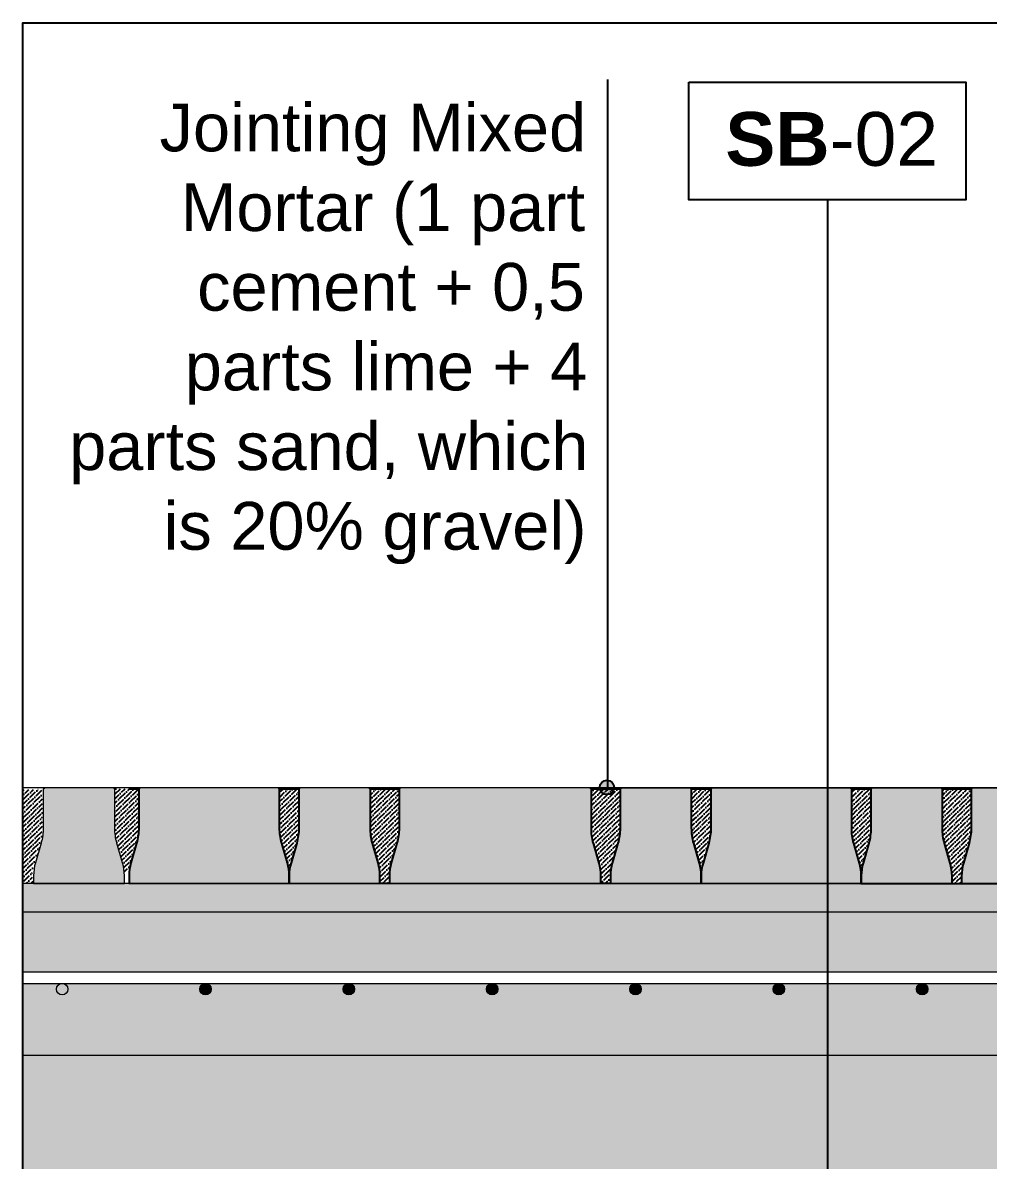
# Model space of a CAD drawing. Header units: metres. Extents: x -325 to 301, y -147 to 149.
# Drawn here: x 211.549 to 212.559, y 130.662 to 131.852 of the extents above; entities that cross this region are included whole.
import ezdxf

# ---------------------------------------------------------------- set-up
doc = ezdxf.new("R2010")
doc.units = ezdxf.units.M
doc.layers.add('-aux', color=50, linetype='Continuous', plot=False)
doc.layers.add('0-TX-1_25', color=7, linetype='Continuous', true_color=0x3f4f7f)
doc.layers.add('EIT_3 TR sorra', color=7, linetype='Continuous', true_color=0xd8ceb0)
doc.layers.add('03-TR-Paviment_05_Open Joint Precast Pavements', color=7, linetype='Continuous', lineweight=5, true_color=0xb3b3b3)
doc.layers.add('3-TR tot_u', color=7, linetype='Continuous', lineweight=5, true_color=0x787878)
for name, color, linetype, lineweight in [('1-CM', 7, 'Continuous', 0), ('2-L-secció', 1, 'Continuous', 0), ('2-metall', 5, 'Continuous', 0), ('3-TR Tot-u', 37, 'Continuous', 0)]:
    doc.layers.add(name, color=color, linetype=linetype, lineweight=lineweight)
doc.layers.add('A-KEYPLAN_HATCH', color=7, linetype='Continuous')
doc.layers.add('A_TEXT_2', color=7, linetype='Continuous')
doc.styles.get("Standard").update_dxf_attribs({"font": 'arial.ttf'})
pattern_1 = [(44.41469319198954, (182.3712716502292, 60.74340652976638), (0.001877787426372729, 0.006618133599094154), [0.00853281250000004, -0.00170656250000001, 0, -0.00170656250000001])]
pattern_2 = [(44.41469319198954, (182.9699256904321, 60.74321998083899), (0.001877787426372729, 0.006618133599094154), [0.00853281250000004, -0.00170656250000001, 0, -0.00170656250000001])]

# ---------------------------------------------------------------- blocks, each defined once
blk = doc.blocks.new('hatch keyplan 2')
at = {"layer": 'A-KEYPLAN_HATCH'}
blk.add_lwpolyline([(0, 0.005476596624248486), (0.012874798693294, 0.005476596623793739), (0.012874798693294, -2.273736754432321e-13), (0, 0)], close=True, dxfattribs=at)
blk = doc.blocks.new('hatch keyplan')
at = {"layer": 'A-KEYPLAN_HATCH'}
blk.add_blockref('hatch keyplan 2', (1.430579833341536, 0.8521467901477053), dxfattribs=at)
blk = doc.blocks.new('SB-02')
at = {"layer": 'A-KEYPLAN_HATCH'}
blk.add_blockref('hatch keyplan', (-1.430579833341138, -0.8521467901475916), dxfattribs=at)
at = {"layer": 'A_TEXT_2', "insert": (-0.0007977306930945227, 0.004083503112326525), "char_height": 0.0025, "attachment_point": 1}
blk.add_mtext_dynamic_manual_height_columns('\\pi0.00249;{\\fArial|b1|i0|c0|p34;SB}-02', width=0.01456192034901793, gutter_width=0.015, heights=[0], dxfattribs=at)
blk = doc.blocks.new('POINT')
at = {"layer": '0-TX-1_25'}
h = blk.add_hatch(dxfattribs=at)
h.set_pattern_fill('ANGLE', color=256)
h.set_pattern_definition([(0, (-83.74681484067048, -12.72584030761209), (0, 6.985), [5.08, -1.905]), (90, (-83.74681484067048, -12.72584030761209), (-6.985, 4.277078946022131e-16), [5.08, -1.905])])
edge = h.paths.add_edge_path()
edge.add_arc((0, 0), 0.0075, 0, 360)
h = blk.add_hatch(color=256, dxfattribs=at)
h.dxf.hatch_style = 1
edge = h.paths.add_edge_path()
edge.add_arc((0, 0), 0.0075, 0, 360)
blk.add_circle((0, 0), 0.0075, dxfattribs=at)
blk = doc.blocks.new('*U2871')
at = {"layer": '2-metall'}
blk.add_circle((0.04118387217926056, -0.005986702844268166), 0.006, dxfattribs=at)
blk = doc.blocks.new('*U2872')
at = {"layer": '2-metall', "color": 0, "linetype": 'ByBlock', "lineweight": -2, "transparency": 16777216}
for p in [(211.5491180192387, 130.8466062130468), (211.6991180192387, 130.8466062130468), (211.8491180192387, 130.8466062130468), (211.9991180192387, 130.8466062130468), (212.1491180192387, 130.8466062130468), (212.2991180192387, 130.8466062130468), (212.4491180192387, 130.8466062130468)]:
    blk.add_blockref('*U2871', p, dxfattribs=at)

msp = doc.modelspace()

# ---------------------------------------------------------------- hatches: boundary and pattern name
at = {"layer": '03-TR-Paviment_05_Open Joint Precast Pavements'}
h = msp.add_hatch(color=256, dxfattribs=at)
h.dxf.hatch_style = 1
edge = h.paths.add_edge_path()
edge.add_line((211.6553626250965, 130.9511457852531), (211.6553651783398, 130.9593415642342))
edge.add_arc((211.6069476200008, 130.9593566488892), 0.04841756068889153, 359.9821493056157, 375.981168431997)
edge.add_line((211.6534939503535, 130.9726870394971), (211.6475537727472, 130.9934286269608))
edge.add_arc((211.7024898472264, 131.0091617487575), 0.05714458330114294, 179.9821441981121, 195.9811633243898, ccw=False)
edge.add_line((211.6453452667002, 131.00917955744), (211.6453580792549, 131.0503048317183))
edge.add_line((211.6453580792549, 131.0503048317183), (211.6445608747187, 131.0503050816618))
edge.add_line((211.6445608747187, 131.0503050816618), (211.6445611383668, 131.0511491564435))
edge.add_line((211.6445611383668, 131.0511491564435), (211.5712633470217, 131.0511719947592))
edge.add_line((211.5712633470217, 131.0511719947592), (211.5712630842294, 131.0503279180789))
edge.add_line((211.5712630842294, 131.0503279180789), (211.5704658788374, 131.050328169921))
edge.add_line((211.5704658788374, 131.050328169921), (211.5704530649056, 131.0092028961641))
edge.add_arc((211.5133084688497, 131.0092207012462), 0.05714459882975486, 343.9831286865562, 359.98214781283787, ccw=False)
edge.add_line((211.5682347423594, 130.9934533408534), (211.5622816409422, 130.972715456444))
edge.add_arc((211.6088196520975, 130.9593560663642), 0.04841755658435486, 163.9831303516005, 179.9821494779868)
edge.add_line((211.5604020978629, 130.9593711508722), (211.5603995437639, 130.9511753737896))
edge.add_line((211.5603995437639, 130.9511753737896), (211.6553626250965, 130.9511457852531))
h = msp.add_hatch(color=256, dxfattribs=at)
h.dxf.hatch_style = 1
edge = h.paths.add_edge_path()
edge.add_line((211.8278537780298, 130.9510920406465), (211.8278563316916, 130.9592878184457))
edge.add_arc((211.779438768489, 130.9593029090861), 0.04841756555430779, 359.9821422244315, 375.981161350826)
edge.add_line((211.8259851051666, 130.972633295281), (211.8200449279694, 130.9933748813302))
edge.add_arc((211.8749810104404, 131.0091080072867), 0.0571445921292458, 179.982146001647, 195.9811651279327, ccw=False)
edge.add_line((211.8178364210855, 131.0091258141731), (211.817849233556, 131.0502510863577))
edge.add_line((211.817849233556, 131.0502510863577), (211.8170520275865, 131.0502513354268))
edge.add_line((211.8170520275865, 131.0502513354268), (211.8170522922025, 131.0510954111016))
edge.add_line((211.8170522922025, 131.0510954111016), (211.6712264271465, 131.0511408492239))
edge.add_line((211.6712264271465, 131.0511408492239), (211.6712261661405, 131.0502967706077))
edge.add_line((211.6712261661405, 131.0502967706077), (211.6704289593901, 131.0502970234365))
edge.add_line((211.6704289593901, 131.0502970234365), (211.6704161472633, 131.0091717482089))
edge.add_arc((211.6132715618624, 131.0091895560354), 0.05714458817556748, 343.9831259315695, 359.982145057848, ccw=False)
edge.add_line((211.6681978243734, 130.9934221959412), (211.6622447228813, 130.9726843096707))
edge.add_arc((211.7087827243847, 130.9593249179444), 0.04841754776142099, 163.983125327289, 179.9821444536792)
edge.add_line((211.6603651789744, 130.9593400066954), (211.6603626243821, 130.9511442289336))
edge.add_line((211.6603626243821, 130.9511442289336), (211.8278537780298, 130.9510920406465))
h = msp.add_hatch(color=256, dxfattribs=at)
h.dxf.hatch_style = 1
edge = h.paths.add_edge_path()
edge.add_line((211.9228168595096, 130.9510624441814), (211.9228194127529, 130.9592582231626))
edge.add_arc((211.874401854414, 130.9592733078177), 0.04841756068874946, 359.9821493054811, 375.9811684318723)
edge.add_line((211.9209481847666, 130.9726036984254), (211.9150080071603, 130.9933452858892))
edge.add_arc((211.9699440816395, 131.0090784076859), 0.05714458330111562, 179.982144198112, 195.9811633243977, ccw=False)
edge.add_line((211.9127995011134, 131.0090962163683), (211.912812313668, 131.0502214906467))
edge.add_line((211.912812313668, 131.0502214906467), (211.9120151091318, 131.0502217405902))
edge.add_line((211.9120151091318, 131.0502217405902), (211.9120153727799, 131.0510658153719))
edge.add_line((211.9120153727799, 131.0510658153719), (211.8387175814348, 131.0510886536875))
edge.add_line((211.8387175814348, 131.0510886536875), (211.8387173186425, 131.0502445770072))
edge.add_line((211.8387173186425, 131.0502445770072), (211.8379201132505, 131.0502448288493))
edge.add_line((211.8379201132505, 131.0502448288493), (211.8379072993187, 131.0091195550924))
edge.add_arc((211.7807627032627, 131.0091373601746), 0.057144598829897, 343.9831286864781, 359.9821478127524, ccw=False)
edge.add_line((211.8356889767725, 130.9933699997817), (211.8297358753553, 130.9726321153723))
edge.add_arc((211.8762738865106, 130.9592727252925), 0.04841755658435486, 163.9831303516005, 179.9821494779868)
edge.add_line((211.827856332276, 130.9592878098005), (211.827853778177, 130.9510920327179))
edge.add_line((211.827853778177, 130.9510920327179), (211.9228168595096, 130.9510624441814))
h = msp.add_hatch(color=256, dxfattribs=at)
h.dxf.hatch_style = 1
edge = h.paths.add_edge_path()
edge.add_line((212.1540535866548, 130.9509903838986), (212.1540561422338, 130.9591861630188))
edge.add_arc((212.1056385883094, 130.9592012485719), 0.0484175562745127, 359.9821482411747, 375.9811673675684)
edge.add_line((212.152184914666, 130.9725316370998), (212.1462447347333, 130.9932732246571))
edge.add_arc((212.2011808157056, 131.0090063487828), 0.05714459018448236, 179.982144650628, 195.9811637769137, ccw=False)
edge.add_line((212.1440362282959, 131.0090241570161), (212.1440490426649, 131.0501494300563))
edge.add_line((212.1440490426649, 131.0501494300563), (212.143251837626, 131.050149679088))
edge.add_line((212.143251837626, 131.050149679088), (212.1432521013396, 131.0509937554982))
edge.add_line((212.1432521013396, 131.0509937554982), (211.9436806604054, 131.0510559408986))
edge.add_line((211.9436806604054, 131.0510559408986), (211.9436803993901, 131.0502118620497))
edge.add_line((211.9436803993901, 131.0502118620497), (211.9428831925649, 131.0502121130174))
edge.add_line((211.9428831925649, 131.0502121130174), (211.942870379545, 131.0090868387577))
edge.add_arc((211.8857257928115, 131.0091046430885), 0.05714458950708686, 343.98312943690286, 359.9821485631842, ccw=False)
edge.add_line((211.9406520575669, 130.9933372859874), (211.9346989547444, 130.9725994014015))
edge.add_arc((211.9812369626076, 130.9592400119202), 0.04841755325482445, 163.9831299573713, 179.9821490837537)
edge.add_line((211.9328194117027, 130.9592550967603), (211.9328168580128, 130.9510593182631))
edge.add_line((211.9328168580128, 130.9510593182631), (212.1540535866548, 130.9509903838986))
h = msp.add_hatch(color=256, dxfattribs=at)
h.dxf.hatch_style = 1
edge = h.paths.add_edge_path()
edge.add_line((212.2590166645944, 130.9509576802388), (212.259019219652, 130.959153457982))
edge.add_arc((212.2106016563004, 130.9591685384468), 0.04841756570020921, 359.9821542659918, 375.9811733923847)
edge.add_line((212.2571479903166, 130.9724989344642), (212.2512078135848, 130.9932405204947))
edge.add_arc((212.3061438930584, 131.0089736427896), 0.05714458823963696, 179.9821432996373, 195.9811624259182, ccw=False)
edge.add_line((212.248999307594, 131.0089914523697), (212.2490121209763, 131.0501167240515))
edge.add_line((212.2490121209763, 131.0501167240515), (212.2482149154814, 131.0501169733345))
edge.add_line((212.2482149154814, 131.0501169733345), (212.2482151787391, 131.0509610499961))
edge.add_line((212.2482151787391, 131.0509610499961), (212.1749173887992, 131.0509838884882))
edge.add_line((212.1749173887992, 131.0509838884882), (212.174917124611, 131.0501398118641))
edge.add_line((212.174917124611, 131.0501398118641), (212.1741199192004, 131.0501400632409))
edge.add_line((212.1741199192004, 131.0501400632409), (212.1741071070736, 131.0090147880133))
edge.add_arc((212.1169625255025, 131.0090325995846), 0.05714458434693787, 343.9831221755841, 359.98214130187034, ccw=False)
edge.add_line((212.1718887832998, 130.9932652369463), (212.165935682245, 130.9725273499591))
edge.add_arc((212.2124736867414, 130.9591679559883), 0.04841755125746953, 163.9831237516458, 179.9821428780356)
edge.add_line((212.1640561378354, 130.9591830460719), (212.1640535860348, 130.9509872681978))
edge.add_line((212.1640535860348, 130.9509872681978), (212.2590166645944, 130.9509576802388))
h = msp.add_hatch(color=256, dxfattribs=at)
h.dxf.hatch_style = 1
edge = h.paths.add_edge_path()
edge.add_line((212.4265078182328, 130.9509054917191), (212.4265103719226, 130.9591012702163))
edge.add_arc((212.3780928111891, 130.9591163604079), 0.04841756308506046, 359.9821427545574, 375.9811618809488)
edge.add_line((212.4246391453696, 130.9724467463536), (212.4186989677071, 130.9931883324215))
edge.add_arc((212.473635052009, 131.0089214568795), 0.05714459347681695, 179.9821440517398, 195.98116317802, ccw=False)
edge.add_line((212.4164904613072, 131.0089392657111), (212.416503273303, 131.0500645376817))
edge.add_line((212.416503273303, 131.0500645376817), (212.4157060677801, 131.0500647862667))
edge.add_line((212.4157060677801, 131.0500647862667), (212.4157063319496, 131.0509088624256))
edge.add_line((212.4157063319496, 131.0509088624256), (212.2698804668842, 131.0509543003153))
edge.add_line((212.2698804668842, 131.0509543003153), (212.2698802054315, 131.050110222183))
edge.add_line((212.2698802054315, 131.050110222183), (212.2690830000677, 131.050110474723))
edge.add_line((212.2690830000677, 131.050110474723), (212.2690701870197, 131.0089851997655))
edge.add_arc((212.2119256009526, 131.0090030058441), 0.0571445888412845, 343.9831276842831, 359.9821468105588, ccw=False)
edge.add_line((212.2668518645857, 130.9932356472465), (212.2608987630936, 130.972497760976))
edge.add_arc((212.3074367645971, 130.9591383692496), 0.04841754776144831, 163.9831253272982, 179.9821444536792)
edge.add_line((212.2590192191867, 130.9591534580007), (212.2590166645944, 130.9509576802388))
edge.add_line((212.2590166645944, 130.9509576802388), (212.4265078182328, 130.9509054917191))
h = msp.add_hatch(color=256, dxfattribs=at)
h.dxf.hatch_style = 1
edge = h.paths.add_edge_path()
edge.add_line((212.521470899266, 130.950875895738), (212.5214734529652, 130.9590716744678))
edge.add_arc((212.4730558960477, 130.9590867622654), 0.04841755926835901, 359.9821455861866, 375.9811647125806)
edge.add_line((212.5196022259001, 130.9724171494607), (212.513662047382, 130.9931587374271))
edge.add_arc((212.5685981225276, 131.0088918609716), 0.05714458442293398, 179.9821456988248, 195.9811648251079, ccw=False)
edge.add_line((212.5114535408791, 131.0089096681576), (212.5114663538803, 131.0500349419519))
edge.add_line((212.5114663538803, 131.0500349419519), (212.5106691498, 131.0500351916441))
edge.add_line((212.5106691498, 131.0500351916441), (212.5106694129922, 131.0508792666772))
edge.add_line((212.5106694129922, 131.0508792666772), (212.4373716211725, 131.0509021047788))
edge.add_line((212.4373716211725, 131.0509021047788), (212.4373713588454, 131.0500580280799))
edge.add_line((212.4373713588454, 131.0500580280799), (212.4365741534442, 131.0500582796893))
edge.add_line((212.4365741534442, 131.0500582796893), (212.4365613385911, 131.0089330062025))
edge.add_arc((212.3794167438659, 131.0089508063732), 0.05714459749754887, 343.9831336104306, 359.982152736715, ccw=False)
edge.add_line((212.4343430174501, 130.9931834510683), (212.4283899151117, 130.9724455669289))
edge.add_arc((212.474927926267, 130.9590861768492), 0.04841755658435486, 163.9831303516005, 179.9821494779868)
edge.add_line((212.4265103720325, 130.9591012613572), (212.42650781838, 130.9509054837906))
edge.add_line((212.42650781838, 130.9509054837906), (212.521470899266, 130.950875895738))
h = msp.add_hatch(color=256, dxfattribs=at)
h.dxf.hatch_style = 1
edge = h.paths.add_edge_path()
edge.add_line((212.7527076268671, 130.9508038352038), (212.7527101819809, 130.9589996143428))
edge.add_arc((212.7042926288794, 130.9590146997462), 0.0484175554514871, 359.9821484179844, 375.9811675443746)
edge.add_line((212.7508389544037, 130.9723450881911), (212.7448987754015, 130.993086675711))
edge.add_arc((212.7998348570402, 131.0088198015846), 0.05714459130633203, 179.9821461514546, 195.9811652777334, ccw=False)
edge.add_line((212.7426902685082, 131.0088376083213), (212.7427030828772, 131.0499628813616))
edge.add_line((212.7427030828772, 131.0499628813616), (212.7419058773917, 131.0499631308773))
edge.add_line((212.7419058773917, 131.0499631308773), (212.7419061410772, 131.0508072065896))
edge.add_line((212.7419061410772, 131.0508072065896), (212.5423347006084, 131.0508693919712))
edge.add_line((212.5423347006084, 131.0508693919712), (212.5423344391278, 131.050025313141))
edge.add_line((212.5423344391278, 131.050025313141), (212.5415372327772, 131.0500255643226))
edge.add_line((212.5415372327772, 131.0500255643226), (212.541524418836, 131.0089002903331))
edge.add_arc((212.4843798316024, 131.0089180912512), 0.05714459000624575, 343.98313285876276, 359.9821519850492, ccw=False)
edge.add_line((212.5393060977792, 130.9931507372927), (212.5333529949474, 130.9724128524741))
edge.add_arc((212.5798910028105, 130.9590534629928), 0.04841755325479713, 163.983129957362, 179.9821490837537)
edge.add_line((212.5314734519056, 130.9590685478329), (212.5314708977692, 130.9508727698197))
edge.add_line((212.5314708977692, 130.9508727698197), (212.7527076268671, 130.9508038352038))
at = {"layer": '2-metall'}
h = msp.add_hatch(color=256, dxfattribs=at)
h.dxf.hatch_style = 1
edge = h.paths.add_edge_path()
edge.add_arc((211.590301891418, 130.8406195102026), 0.006, 0, 360)
edge = h.paths.add_edge_path()
edge.add_arc((211.740301891418, 130.8406195102026), 0.006, 0, 360)
edge = h.paths.add_edge_path()
edge.add_arc((211.890301891418, 130.8406195102026), 0.006, 0, 360)
edge = h.paths.add_edge_path()
edge.add_arc((212.040301891418, 130.8406195102026), 0.006, 0, 360)
edge = h.paths.add_edge_path()
edge.add_arc((212.190301891418, 130.8406195102026), 0.006, 0, 360)
edge = h.paths.add_edge_path()
edge.add_arc((212.340301891418, 130.8406195102026), 0.006, 0, 360)
edge = h.paths.add_edge_path()
edge.add_arc((212.490301891418, 130.8406195102026), 0.006, 0, 360)
edge = h.paths.add_edge_path()
edge.add_arc((212.640301891418, 130.8406195102026), 0.006, 0, 360)
edge = h.paths.add_edge_path()
edge.add_arc((212.790301891418, 130.8406195102026), 0.006, 0, 360)
edge = h.paths.add_edge_path()
edge.add_arc((212.940301891418, 130.8406195102026), 0.006, 0, 360)
edge = h.paths.add_edge_path()
edge.add_arc((213.090301891418, 130.8406195102026), 0.006, 0, 360)
edge = h.paths.add_edge_path()
edge.add_arc((213.240301891418, 130.8406195102026), 0.006, 0, 360)
edge = h.paths.add_edge_path()
edge.add_arc((213.390301891418, 130.8406195102026), 0.006, 0, 360)
edge = h.paths.add_edge_path()
edge.add_arc((213.540301891418, 130.8406195102026), 0.006, 0, 360)
edge = h.paths.add_edge_path()
edge.add_arc((213.690301891418, 130.8406195102026), 0.006, 0, 360)
edge = h.paths.add_edge_path()
edge.add_arc((213.840301891418, 130.8406195102026), 0.006, 0, 360)
edge = h.paths.add_edge_path()
edge.add_arc((213.990301891418, 130.8406195102026), 0.006, 0, 360)
edge = h.paths.add_edge_path()
edge.add_arc((214.140301891418, 130.8406195102026), 0.006, 0, 360)
edge = h.paths.add_edge_path()
edge.add_arc((214.290301891418, 130.8406195102026), 0.006, 0, 360)
edge = h.paths.add_edge_path()
edge.add_arc((214.440301891418, 130.8406195102026), 0.006, 0, 360)
h = msp.add_hatch(color=256, dxfattribs=at)
h.dxf.hatch_style = 1
edge = h.paths.add_edge_path()
edge.add_arc((211.740301891418, 130.8406195102026), 0.006, 0, 360)
h = msp.add_hatch(color=256, dxfattribs=at)
h.dxf.hatch_style = 1
edge = h.paths.add_edge_path()
edge.add_arc((211.890301891418, 130.8406195102026), 0.006, 0, 360)
h = msp.add_hatch(color=256, dxfattribs=at)
h.dxf.hatch_style = 1
edge = h.paths.add_edge_path()
edge.add_arc((212.040301891418, 130.8406195102026), 0.006, 0, 360)
h = msp.add_hatch(color=256, dxfattribs=at)
h.dxf.hatch_style = 1
edge = h.paths.add_edge_path()
edge.add_arc((212.190301891418, 130.8406195102026), 0.006, 0, 360)
h = msp.add_hatch(color=256, dxfattribs=at)
h.dxf.hatch_style = 1
edge = h.paths.add_edge_path()
edge.add_arc((212.340301891418, 130.8406195102026), 0.006, 0, 360)
h = msp.add_hatch(color=256, dxfattribs=at)
h.dxf.hatch_style = 1
edge = h.paths.add_edge_path()
edge.add_arc((212.490301891418, 130.8406195102026), 0.006, 0, 360)
at = {"layer": '3-TR Tot-u'}
h = msp.add_hatch(dxfattribs=at)
h.set_pattern_fill('EARTH', color=256, scale=0.005, style=0)
h.set_pattern_definition([(0, (30, -0.1299999999995975), (0.03175, 0.03175), [0.03175, -0.03175]), (0, (30, -0.1180937499995878), (0.03175, 0.03175), [0.03175, -0.03175]), (0, (30, -0.1061874999996064), (0.03175, 0.03175), [0.03175, -0.03175]), (90, (30.00396875000001, -0.1022187499995937), (-0.03175, 0.03175), [0.03175, -0.03175]), (90, (30.01587499999999, -0.1022187499995937), (-0.03175, 0.03175), [0.03175, -0.03175]), (90, (30.02778125, -0.1022187499995937), (-0.03175, 0.03175), [0.03175, -0.03175])])
h.paths.add_polyline_path([(214.5491180201362, 130.7716062130468), (211.5491180201362, 130.7716062130468), (211.5491180201362, 130.5716062130468), (214.5491180201362, 130.5716062130468)])
at = {"layer": '3-TR tot_u'}
h = msp.add_hatch(dxfattribs=at)
h.set_pattern_fill('AR-CONC', color=256, scale=0.0002, angle=90.26641431039367)
h.set_pattern_definition([(140.2664143103937, (177.2344476730105, 63.20261942210936), (0.003018358551071247, 0.03645136258436954), [0.00381, -0.04191]), (85.26641431039367, (177.2344476730105, 63.20261942210936), (-0.03817818106754276, -0.007226282933233686), [0.003048, -0.033528116834]), (190.7178590103937, (177.2346992022094, 63.20565702590486), (-0.03515982095845395, 0.02922507956224307), [0.00323800176, -0.03561804892000001]), (136.4506143103937, (177.2242877828434, 63.20257218024159), (0.00815628255818146, 0.05425431968784703), [0.005715, -0.062865]), (186.9019719203937, (177.2249674676098, 63.20709336950867), (-0.04970546584793135, 0.04725021761608914), [0.004857004628, -0.053427121632]), (81.45056548039366, (177.2242877828434, 63.20257218024159), (-0.04970546584550613, 0.04725021761879526), [0.004571993414, -0.050291946384]), (111.2664143103937, (177.2268041344513, 63.20766393579204), (0.02031182351307306, 0.03041765279537408), [0.00381, -0.04191]), (56.2664143103937, (177.2268041344513, 63.20766393579204), (-0.03689466829018208, 0.01218898497184377), [0.003048, -0.033528]), (161.7178593103937, (177.2284967864209, 63.21019874019055), (-0.01658284496692729, 0.04260663769872181), [0.003238001759999997, -0.03561798751999995]), (127.7664143103937, (177.2344476730105, 63.20261942210936), (-0.01691369723239765, 0.0005390813352213942), [0, -0.0331216, 0, -0.034036, 0, -0.033655]), (97.76641431039367, (177.2344476730105, 63.20261942210936), (-0.02009803784807661, 0.01327062430379522), [0, -0.0194056, 0, -0.0323596, 0, -0.012827]), (57.76641431039366, (177.234500347693, 63.19129114457314), (0.001019642850235293, 0.02712315336894964), [0, -0.0127, 0, -0.039624, 0, -0.052578]), (47.76641431039366, (177.2345239686269, 63.18621119948962), (-0.005222997154178432, 0.02960187044262312), [0, -0.01651, 0, -0.0263144, 0, -0.037338])])
h.paths.add_polyline_path([(214.5491180201362, 130.8466062130468), (211.5491180188225, 130.8466062130469), (211.5491180183412, 130.7716062130469), (211.5620975687223, 130.7716062129636), (214.5491180201362, 130.7716062130468)])
h.paths.add_polyline_path([(211.5491180188995, 130.8586062130468), (214.5491180201362, 130.8586062130468), (214.5491180201362, 130.9216062047306), (211.5491180193036, 130.9216062130468)])
at = {"layer": 'EIT_3 TR sorra'}
h = msp.add_hatch(dxfattribs=at)
h.set_pattern_fill('ANSI36', color=256, scale=0.001075000000000009, angle=-0.5853068080104545, style=0, double=1)
h.set_pattern_definition([(44.41469319198954, (182.2705110931886, 60.74256582737704), (0.001877787426372729, 0.006618133599094154), [0.00853281250000004, -0.00170656250000001, 0, -0.00170656250000001])])
edge = h.paths.add_edge_path()
edge.add_line((211.5596020693005, 130.9503000286205), (211.5603996780289, 130.9516062129745))
edge.add_line((211.5603996780289, 130.9516062129745), (211.5491180194952, 130.9516062130468))
edge.add_line((211.5491180194952, 130.9516062130469), (211.5490017551021, 130.9895751562503))
edge.add_line((211.5490017551021, 130.9895751562503), (211.5490360814443, 131.0078893407363))
edge.add_line((211.5490360814443, 131.0078893407363), (211.5491139805737, 131.0494509792283))
edge.add_line((211.5491139805737, 131.0494509792283), (211.5696684040703, 131.0494563174827))
edge.add_line((211.5696684040703, 131.0494563174827), (211.5696555881599, 131.0083275479214))
edge.add_arc((211.5125110084727, 131.0083453568658), 0.05714458246222884, 343.98312472598076, 359.98214393516537, ccw=False)
edge.add_line((211.5674372651603, 130.9925779971924), (211.5614841652616, 130.9718401115285))
edge.add_arc((211.5899207216548, 130.9601699684662), 0.03073808677518565, 157.6871322574837, 196.1769043629337)
edge.add_line((211.560399676611, 130.9516062147262), (211.5596020693005, 130.9503000286205))
h = msp.add_hatch(dxfattribs=at)
h.set_pattern_fill('ANSI36', color=256, scale=0.001075000000000009, angle=-0.5853068080104545, style=0, double=1)
h.set_pattern_definition(pattern_1)
edge = h.paths.add_edge_path()
edge.add_line((211.6603626263411, 130.9511407310098), (211.6553651772502, 130.9593380666888))
edge.add_arc((211.630202518133, 130.9626164641103), 0.02537532863835011, 352.5768505705518, 383.3823293483438)
edge.add_line((211.6534939503535, 130.9726870394971), (211.6484133528555, 130.990427192125))
edge.add_line((211.6484133528555, 130.990427192125), (211.6453468322338, 131.0087383834135))
edge.add_line((211.6453468322338, 131.0087383834135), (211.6453580777953, 131.0503001468346))
edge.add_line((211.6453580777953, 131.0503001468346), (211.6704289611109, 131.050297019872))
edge.add_line((211.6704289611109, 131.050297019872), (211.6704161452005, 131.0091682503107))
edge.add_arc((211.6132715655133, 131.0091860592551), 0.05714458246222884, 343.98312472598076, 359.98214393516537, ccw=False)
edge.add_line((211.6681978222009, 130.9934186995817), (211.6622447223022, 130.9726808139178))
edge.add_arc((211.645754857433, 130.9727380947374), 0.01648996435698593, 305.6475813037554, 359.80097253469114, ccw=False)
edge.add_line((211.6553651758323, 130.9593380684404), (211.6603626263411, 130.9511407310098))
h = msp.add_hatch(dxfattribs=at)
h.set_pattern_fill('ANSI36', color=256, scale=0.001075000000000009, angle=-0.5853068080104545, style=0, double=1)
h.set_pattern_definition(pattern_1)
edge = h.paths.add_edge_path()
edge.add_line((211.8278537786584, 130.9510885444074), (211.8278563327762, 130.9592843219553))
edge.add_arc((211.7794387796739, 130.9592994073586), 0.04841755545233972, 359.9821484181193, 375.9811675442262)
edge.add_line((211.825985105199, 130.9726297958036), (211.8200449291008, 130.9933713860029))
edge.add_arc((211.8749810152358, 131.0091045173691), 0.05714459714116135, 179.9821502045969, 195.981169330813, ccw=False)
edge.add_line((211.8178364208678, 131.0091223200652), (211.8178492364038, 131.0502510876413))
edge.add_line((211.8178492364038, 131.0502510876413), (211.8379201138093, 131.0502448311571))
edge.add_line((211.8379201138093, 131.0502448311571), (211.8379072992226, 131.0091160640089))
edge.add_arc((211.7807627073288, 131.0091338695063), 0.05714459466780935, 343.98312826880107, 359.9821473951124, ccw=False)
edge.add_line((211.8356889767231, 130.9933665098614), (211.8297358757805, 130.9726286256659))
edge.add_arc((211.876273873693, 130.9592692328919), 0.04841754459901788, 163.9831229631132, 179.9821420893331)
edge.add_line((211.8278563314458, 130.9592843236399), (211.8278537777092, 130.9510885439795))
h = msp.add_hatch(dxfattribs=at)
h.set_pattern_fill('ANSI36', color=256, scale=0.001075000000000009, angle=-0.5853068080104545, style=0, double=1)
h.set_pattern_definition(pattern_1)
edge = h.paths.add_edge_path()
edge.add_line((211.9328168580033, 130.9510558409242), (211.9228168595818, 130.9510589572854))
edge.add_line((211.9228168595818, 130.9510589572854), (211.9228194132904, 130.9592547362479))
edge.add_arc((211.8744018659495, 130.959269820604), 0.04841754969064903, 359.9821496551481, 375.9811687812606)
edge.add_line((211.9209481856478, 130.9726002084676), (211.9150080086658, 130.9933417998676))
edge.add_arc((211.9699440831452, 131.0090749216643), 0.05714458330133805, 179.9821441980266, 195.9811633242449, ccw=False)
edge.add_line((211.9127995026189, 131.0090927303468), (211.9128123188236, 131.0502214913714))
edge.add_line((211.9128123188236, 131.0502214913714), (211.942883194716, 131.0502121201544))
edge.add_line((211.942883194716, 131.0502121201544), (211.9428703780554, 131.0090833593812))
edge.add_arc((211.8857257889909, 131.0091011617981), 0.05714459183746856, 343.983131356528, 359.9821504828368, ccw=False)
edge.add_line((211.9406520565145, 130.9933338058942), (211.9346989546881, 130.9725959228993))
edge.add_arc((211.9812369586612, 130.9592365307242), 0.04841755025904097, 163.9831256231478, 179.9821447493628)
edge.add_line((211.9328194107532, 130.9592516192261), (211.9328168580033, 130.9510558409242))
edge.add_line((211.9328168580033, 130.9510558409242), (211.9228168595818, 130.9510589572854))
h = msp.add_hatch(dxfattribs=at)
h.set_pattern_fill('ANSI36', color=256, scale=0.001075000000000009, angle=-0.5853068080104545, style=0, double=1)
h.set_pattern_definition(pattern_2)
edge = h.paths.add_edge_path()
edge.add_line((212.1640535837969, 130.9509837702098), (212.1540535858314, 130.9509868863197))
edge.add_line((212.1540535858314, 130.9509868863197), (212.1540561376788, 130.959182665357))
edge.add_arc((212.1056385910109, 130.9591977580931), 0.04841754902026287, 359.982139738345, 375.9811588644613)
edge.add_line((212.1521849123719, 130.9725281377159), (212.1462447339847, 130.9932697289393))
edge.add_arc((212.201180810129, 131.0090028509021), 0.05714458494752876, 179.982143898554, 195.9811630247765, ccw=False)
edge.add_line((212.1440362279565, 131.0090206598838), (212.1440490426649, 131.0501494300563))
edge.add_line((212.1440490426649, 131.0501494300563), (212.1741199204559, 131.0501400596951))
edge.add_line((212.1741199204559, 131.0501400596951), (212.1741071034492, 131.009011290314))
edge.add_arc((212.1169625143847, 131.0090290927309), 0.05714459183744011, 343.9831313566376, 359.9821504829508, ccw=False)
edge.add_line((212.1718887819083, 130.9932617368271), (212.1659356809751, 130.9725238528642))
edge.add_arc((212.212473682479, 130.9591644611379), 0.0484175477619322, 163.9831253274976, 179.982144453713)
edge.add_line((212.1640561370682, 130.9591795498889), (212.1640535837969, 130.9509837702098))
edge.add_line((212.1640535837969, 130.9509837702098), (212.1540535858314, 130.9509868863197))
h = msp.add_hatch(dxfattribs=at)
h.set_pattern_fill('ANSI36', color=256, scale=0.001075000000000009, angle=-0.5853068080104545, style=0, double=1)
h.set_pattern_definition(pattern_2)
edge = h.paths.add_edge_path()
edge.add_line((212.2590166665534, 130.9509541823151), (212.259019218838, 130.9591499606358))
edge.add_arc((212.2106016673818, 130.9591650457399), 0.0484175538062317, 359.9821487715369, 375.9811678976447)
edge.add_line((212.2571479912421, 130.9724954340188), (212.2512078142508, 130.9932370251861))
edge.add_arc((212.3061438970541, 131.0089701478132), 0.05714459153216284, 179.9821427007493, 195.9811618269697, ccw=False)
edge.add_line((212.2489993082974, 131.0089879579916), (212.2490121238241, 131.0501167253351))
edge.add_line((212.2490121238241, 131.0501167253351), (212.2690830008673, 131.0501104714286))
edge.add_line((212.2690830008673, 131.0501104714286), (212.269070185247, 131.0089817017588))
edge.add_arc((212.2119256031759, 131.0089995099174), 0.05714458484595421, 343.98312559743243, 359.98214472373576, ccw=False)
edge.add_line((212.2668518623945, 130.9932321504217), (212.2608987628104, 130.9724942652395))
edge.add_arc((212.3074367642398, 130.9591348684253), 0.04841754909413538, 163.9831195160106, 179.9821386422279)
edge.add_line((212.2590192174983, 130.9591499620877), (212.259016665576, 130.9509541811893))
h = msp.add_hatch(dxfattribs=at)
h.set_pattern_fill('ANSI36', color=256, scale=0.001075000000000009, angle=-0.5853068080104545, style=0, double=1)
h.set_pattern_definition(pattern_2)
edge = h.paths.add_edge_path()
edge.add_line((212.4265078188707, 130.9509019957126), (212.4265103725419, 130.9590977737445))
edge.add_arc((212.3780928213849, 130.9591128604948), 0.04841755350743559, 359.9821468234845, 375.9811659496002)
edge.add_line((212.4246391454113, 130.9724432471088), (212.4186989688571, 130.9931848375595))
edge.add_arc((212.4736350544919, 131.0089179655131), 0.05714459572065678, 179.9821470533074, 195.9811661795299, ccw=False)
edge.add_line((212.4164904615454, 131.0089357713518), (212.4165032770908, 131.0500645391605))
edge.add_line((212.4165032770908, 131.0500645391605), (212.4365741535564, 131.050058282481))
edge.add_line((212.4365741535564, 131.050058282481), (212.4365613394255, 131.0089295150815))
edge.add_arc((212.3794167491965, 131.0089473207449), 0.05714459300305953, 343.9831281018111, 359.9821472281134, ccw=False)
edge.add_line((212.4343430169448, 130.9931799613993), (212.4283899169234, 130.9724420769337))
edge.add_arc((212.4749279136391, 130.9590826775753), 0.04841754526544708, 163.9831150830071, 179.9821342092185)
edge.add_line((212.4265103707275, 130.9590977749826), (212.4265078179027, 130.9509019948195))
h = msp.add_hatch(dxfattribs=at)
h.set_pattern_fill('ANSI36', color=256, scale=0.001075000000000009, angle=-0.5853068080104545, style=0, double=1)
h.set_pattern_definition(pattern_2)
edge = h.paths.add_edge_path()
edge.add_line((212.5314708982156, 130.9508692922294), (212.5214709007341, 130.9508724087859))
edge.add_line((212.5214709007341, 130.9508724087859), (212.5214734535121, 130.9590681877858))
edge.add_arc((212.473055906695, 130.9590832703462), 0.04841754916627753, 359.9821517799431, 375.9811709060517)
edge.add_line((212.5196022253948, 130.9724136597916), (212.5136620493434, 130.9931552511542))
edge.add_arc((212.568598124323, 131.0088883763635), 0.05714458472175665, 179.9821473494307, 195.9811664756423, ccw=False)
edge.add_line((212.5114535423752, 131.0089061819034), (212.5114663590359, 131.0500349426767))
edge.add_line((212.5114663590359, 131.0500349426767), (212.5415372349283, 131.0500255714597))
edge.add_line((212.5415372349283, 131.0500255714597), (212.5415244173465, 131.0088968109565))
edge.add_arc((212.4843798291143, 131.0089146134565), 0.05714459100522155, 343.9831312730234, 359.9821503993374, ccw=False)
edge.add_line((212.5393060958149, 130.9931472577021), (212.5333529944352, 130.9724093742233))
edge.add_arc((212.5798909998297, 130.9590499851907), 0.04841755075822712, 163.9831296616851, 179.9821487879024)
edge.add_line((212.5314734514214, 130.95906507028), (212.5314708982156, 130.9508692922294))
edge.add_line((212.5314708982156, 130.9508692922294), (212.5214709007341, 130.9508724087859))
h = msp.add_hatch(dxfattribs=at)
h.set_pattern_fill('ANSI36', color=256, scale=0.001075000000000009, angle=-0.5853068080104545, style=0, double=1)
h.set_pattern_definition([(44.41469319198954, (0, 0), (0.001877787426372729, 0.006618133599094147), [0.00853281250000007, -0.001706562500000014, 0, -0.001706562500000014])])
h.paths.add_polyline_path([(211.5491180194952, 130.9516062130469), (214.5491180201362, 130.9516062130469), (214.5491180201362, 130.9216062130468), (211.5491180194952, 130.9216062130468)])

# ---------------------------------------------------------------- linework, layer by layer
at = {"layer": '-aux'}
msp.add_lwpolyline([(211.5491180201362, 130.0516062130468), (211.5491180201362, 131.8516062130468), (214.5491180201362, 131.8516062130468), (214.5491180201362, 130.0516062130468)], dxfattribs=at)
for points in [[(211.6603935223567, 131.0503001468346), (211.6704289611109, 131.050297019872), (211.6704161454907, 131.0091682502022, -0.0699225111484148), (211.6681978222009, 130.9934186995817), (211.6622447225887, 130.9726808137016, 0.06992251114798485), (211.660365177286, 130.9593365107825), (211.6603626253731, 130.9511407301167), (211.6603626263411, 130.9511407310098)], [(211.8278537777092, 130.9510885439795), (211.8278537786584, 130.9510885444074), (211.8278563327762, 130.9592843219553, 0.06992251114754273), (211.825985105199, 130.9726297958036), (211.8200449291008, 130.9933713860029, -0.06992251114800961), (211.8178364208678, 131.0091223200652), (211.8178492364038, 131.0502510876413), (211.8379201138093, 131.0502448311571), (211.8379072992226, 131.0091160640089, -0.0699225111484148), (211.8356889767231, 130.9933665098614), (211.8297358757805, 130.9726286256659, 0.06992251114798485), (211.8278563314458, 130.9592843236399), (211.8278537777092, 130.9510885439795), (211.8278537786584, 130.9510885444074)], [(211.9328168580033, 130.9510558409242), (211.9228168595818, 130.9510589572854), (211.9228194132904, 130.9592547362479, 0.06992251114754273), (211.9209481856478, 130.9726002084676), (211.9150080086658, 130.9933417998676, -0.06992251114800961), (211.9127995026189, 131.0090927303468), (211.9128123188236, 131.0502214913714), (211.942883194716, 131.0502121201544), (211.9428703780554, 131.0090833593812, -0.0699225111484148), (211.9406520565145, 130.9933338058942), (211.9346989546881, 130.9725959228993, 0.06992251114798485), (211.9328194107532, 130.9592516192261), (211.9328168580033, 130.9510558409242), (211.9228168595818, 130.9510589572854)], [(212.1640535837969, 130.9509837702098), (212.1540535858314, 130.9509868863197), (212.1540561376788, 130.959182665357, 0.06992251114754273), (212.1521849123719, 130.9725281377159), (212.1462447339847, 130.9932697289393, -0.06992251114800961), (212.1440362279565, 131.0090206598838), (212.1440490426649, 131.0501494300563), (212.1741199204559, 131.0501400596951), (212.1741071034492, 131.009011290314, -0.0699225111484148), (212.1718887819083, 130.9932617368271), (212.1659356809751, 130.9725238528642, 0.06992251114798485), (212.1640561370682, 130.9591795498889), (212.1640535837969, 130.9509837702098), (212.1540535858314, 130.9509868863197)], [(212.259016665576, 130.9509541811893), (212.2590166665534, 130.9509541823151), (212.259019218838, 130.9591499606358, 0.06992251114754273), (212.2571479912421, 130.9724954340188), (212.2512078142508, 130.9932370251861, -0.06992251114800961), (212.2489993082974, 131.0089879579916), (212.2490121238241, 131.0501167253351), (212.2690830008673, 131.0501104714286), (212.269070185247, 131.0089817017588, -0.0699225111484148), (212.2668518623945, 130.9932321504217), (212.2608987628104, 130.9724942652395, 0.06992251114798485), (212.2590192174983, 130.9591499620877), (212.259016665576, 130.9509541811893), (212.2590166665534, 130.9509541823151)], [(212.4265078179027, 130.9509019948195), (212.4265078188707, 130.9509019957126), (212.4265103725419, 130.9590977737445, 0.06992251114754273), (212.4246391454113, 130.9724432471088), (212.4186989688571, 130.9931848375595, -0.06992251114800961), (212.4164904615454, 131.0089357713518), (212.4165032770908, 131.0500645391605), (212.4365741535564, 131.050058282481), (212.4365613394255, 131.0089295150815, -0.0699225111484148), (212.4343430169448, 130.9931799613993), (212.4283899169234, 130.9724420769337, 0.06992251114798485), (212.4265103707275, 130.9590977749826), (212.4265078179027, 130.9509019948195), (212.4265078188707, 130.9509019957126)], [(212.5314708982156, 130.9508692922294), (212.5214709007341, 130.9508724087859), (212.5214734535121, 130.9590681877858, 0.06992251114754273), (212.5196022253948, 130.9724136597916), (212.5136620493434, 130.9931552511542, -0.06992251114800961), (212.5114535423752, 131.0089061819034), (212.5114663590359, 131.0500349426767), (212.5415372349283, 131.0500255714597), (212.5415244173465, 131.0088968109565, -0.0699225111484148), (212.5393060958149, 130.9931472577021), (212.5333529944352, 130.9724093742233, 0.06992251114798485), (212.5314734514214, 130.95906507028), (212.5314708982156, 130.9508692922294), (212.5214709007341, 130.9508724087859)]]:
    msp.add_lwpolyline(points, format="xyb", dxfattribs=at)
at = {"layer": '0-TX-1_25'}
for points in [[(212.160784208948, 131.7923524689678), (212.1607842089485, 131.0516062251568)], [(212.3910119420445, 131.6663270565229), (212.3910119420451, 130.3873079135029)]]:
    msp.add_lwpolyline(points, dxfattribs=at)
at = {"layer": '1-CM'}
for points in [[(211.5491180201362, 131.0516062130468), (214.5491180201362, 131.0516062130468)], [(211.5491180201362, 131.0516062130468), (212.8491180210639, 131.0516062047129)], [(211.5491180201362, 130.9516062130468), (214.5491180201362, 130.9516062130468)], [(211.5491180194952, 130.9516062130469), (212.8491180204228, 130.9516062047129)], [(211.5491180201362, 130.9216062130468), (214.5491180201362, 130.9216062130468)], [(211.5491180193029, 130.9216062130468), (212.8463582907268, 130.9216062047306)], [(211.5491180201362, 130.7716062130468), (214.5491180201362, 130.7716062130468)], [(211.5491180183412, 130.7716062130469), (213.1718315451392, 130.7716062026441)]]:
    msp.add_lwpolyline(points, dxfattribs=at)
for points in [[(211.6553626250965, 130.9511457852531), (211.6553651783398, 130.9593415642342, 0.06992251114875708), (211.6534939503535, 130.9726870394971), (211.6475537727472, 130.9934286269608, -0.0699225111482901), (211.6453452667002, 131.00917955744), (211.6453580792549, 131.0503048317183), (211.6445608747187, 131.0503050816618), (211.6445611383668, 131.0511491564435), (211.5712633470217, 131.0511719947592), (211.5712630842294, 131.0503279180789), (211.5704658788374, 131.050328169921), (211.5704530649056, 131.0092028961641, -0.0699225111482901), (211.5682347423594, 130.9934533408534), (211.5622816409422, 130.972715456444, 0.06992251114875708), (211.5604020978629, 130.9593711508722), (211.5603995437639, 130.9511753737896)], [(211.8278537780298, 130.9510920406465), (211.8278563316916, 130.9592878184457, 0.06992251114875708), (211.8259851051666, 130.972633295281), (211.8200449279694, 130.9933748813302, -0.0699225111482901), (211.8178364210855, 131.0091258141731), (211.817849233556, 131.0502510863577), (211.8170520275865, 131.0502513354268), (211.8170522922025, 131.0510954111016), (211.6712264271465, 131.0511408492239), (211.6712261661405, 131.0502967706077), (211.6704289593901, 131.0502970234365), (211.6704161472633, 131.0091717482089, -0.0699225111482901), (211.6681978243734, 130.9934221959412), (211.6622447228813, 130.9726843096707, 0.06992251114875708), (211.6603651789744, 130.9593400066954), (211.6603626243821, 130.9511442289336)], [(211.9228168595096, 130.9510624441814), (211.9228194127529, 130.9592582231626, 0.06992251114875708), (211.9209481847666, 130.9726036984254), (211.9150080071603, 130.9933452858892, -0.0699225111482901), (211.9127995011134, 131.0090962163683), (211.912812313668, 131.0502214906467), (211.9120151091318, 131.0502217405902), (211.9120153727799, 131.0510658153719), (211.8387175814348, 131.0510886536875), (211.8387173186425, 131.0502445770072), (211.8379201132505, 131.0502448288493), (211.8379072993187, 131.0091195550924, -0.0699225111482901), (211.8356889767725, 130.9933699997817), (211.8297358753553, 130.9726321153723, 0.06992251114875708), (211.827856332276, 130.9592878098005), (211.827853778177, 130.9510920327179)], [(212.1540535866548, 130.9509903838986), (212.1540561422338, 130.9591861630188, 0.06992251114875708), (212.152184914666, 130.9725316370998), (212.1462447347333, 130.9932732246571, -0.0699225111482901), (212.1440362282959, 131.0090241570161), (212.1440490426649, 131.0501494300563), (212.143251837626, 131.050149679088), (212.1432521013396, 131.0509937554982), (211.9436806604054, 131.0510559408986), (211.9436803993901, 131.0502118620497), (211.9428831925649, 131.0502121130174), (211.942870379545, 131.0090868387577, -0.0699225111482901), (211.9406520575669, 130.9933372859874), (211.9346989547444, 130.9725994014015, 0.06992251114875708), (211.9328194117027, 130.9592550967603), (211.9328168580128, 130.9510593182631)], [(212.2590166645944, 130.9509576802388), (212.259019219652, 130.959153457982, 0.06992251114875708), (212.2571479903166, 130.9724989344642), (212.2512078135848, 130.9932405204947, -0.0699225111482901), (212.248999307594, 131.0089914523697), (212.2490121209763, 131.0501167240515), (212.2482149154814, 131.0501169733345), (212.2482151787391, 131.0509610499961), (212.1749173887992, 131.0509838884882), (212.174917124611, 131.0501398118641), (212.1741199192004, 131.0501400632409), (212.1741071070736, 131.0090147880133, -0.0699225111482901), (212.1718887832998, 130.9932652369463), (212.165935682245, 130.9725273499591, 0.06992251114875708), (212.1640561378354, 130.9591830460719), (212.1640535860348, 130.9509872681978)], [(212.4265078182328, 130.9509054917191), (212.4265103719226, 130.9591012702163, 0.06992251114875708), (212.4246391453696, 130.9724467463536), (212.4186989677071, 130.9931883324215, -0.0699225111482901), (212.4164904613072, 131.0089392657111), (212.416503273303, 131.0500645376817), (212.4157060677801, 131.0500647862667), (212.4157063319496, 131.0509088624256), (212.2698804668842, 131.0509543003153), (212.2698802054315, 131.050110222183), (212.2690830000677, 131.050110474723), (212.2690701870197, 131.0089851997655, -0.0699225111482901), (212.2668518645857, 130.9932356472465), (212.2608987630936, 130.972497760976, 0.06992251114875708), (212.2590192191867, 130.9591534580007), (212.2590166645944, 130.9509576802388)], [(212.521470899266, 130.950875895738), (212.5214734529652, 130.9590716744678, 0.06992251114875708), (212.5196022259001, 130.9724171494607), (212.513662047382, 130.9931587374271, -0.0699225111482901), (212.5114535408791, 131.0089096681576), (212.5114663538803, 131.0500349419519), (212.5106691498, 131.0500351916441), (212.5106694129922, 131.0508792666772), (212.4373716211725, 131.0509021047788), (212.4373713588454, 131.0500580280799), (212.4365741534442, 131.0500582796893), (212.4365613385911, 131.0089330062025, -0.0699225111482901), (212.4343430174501, 130.9931834510683), (212.4283899151117, 130.9724455669289, 0.06992251114875708), (212.4265103720325, 130.9591012613572), (212.42650781838, 130.9509054837906)], [(212.7527076268671, 130.9508038352038), (212.7527101819809, 130.9589996143428, 0.06992251114875708), (212.7508389544037, 130.9723450881911), (212.7448987754015, 130.993086675711, -0.0699225111482901), (212.7426902685082, 131.0088376083213), (212.7427030828772, 131.0499628813616), (212.7419058773917, 131.0499631308773), (212.7419061410772, 131.0508072065896), (212.5423347006084, 131.0508693919712), (212.5423344391278, 131.050025313141), (212.5415372327772, 131.0500255643226), (212.541524418836, 131.0089002903331, -0.0699225111482901), (212.5393060977792, 130.9931507372927), (212.5333529949474, 130.9724128524741, 0.06992251114875708), (212.5314734519056, 130.9590685478329), (212.5314708977692, 130.9508727698197)]]:
    msp.add_lwpolyline(points, format="xyb", close=True, dxfattribs=at)
at = {"layer": '2-L-secció'}
msp.add_line((211.5491180201362, 131.0516062130468), (211.5491180201362, 130.0516062130468), dxfattribs=at)
at = {"layer": '2-metall'}
for points in [[(211.5491180192387, 130.8586062130468), (214.5491180201362, 130.8586062130468)], [(211.5491180192387, 130.8466062130468), (214.5491180201362, 130.8466062130468)]]:
    msp.add_lwpolyline(points, dxfattribs=at)

# ---------------------------------------------------------------- block references
at = {"layer": '0-TX-1_25', "xscale": 22.5, "yscale": 22.5, "zscale": 22.5}
msp.add_blockref('SB-02', (212.246170456736, 131.6663270565229), dxfattribs=at)
at = {"layer": '0-TX-1_25'}
msp.add_blockref('POINT', (212.1603562801708, 131.0516062130472), dxfattribs=at)
at = {"layer": '2-metall'}
msp.add_blockref('*U2872', (0, 0), dxfattribs=at)

# ---------------------------------------------------------------- texts
at = {"layer": '0-TX-1_25', "insert": (211.5923109398498, 131.7670608883209), "char_height": 0.05625, "attachment_point": 1}
msp.add_mtext_dynamic_manual_height_columns('\\pi0.09989;{\\H0.88889x;Jointing Mixed \\P\\pi0.12206;Mortar (1 part \\P\\pi0.13922;cement + 0,5 \\P\\pi0.12623;parts lime + 4 \\P\\pi0.00525;parts sand, which \\P\\pi0.10406;is 20% gravel)}', width=0.5394589632342126, gutter_width=0.3375, heights=[0], dxfattribs=at)

doc.saveas('drawing.dxf')
